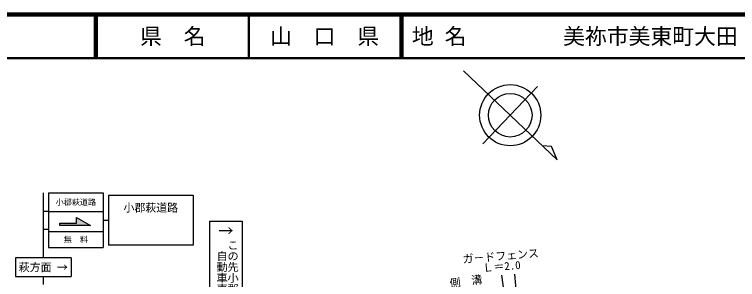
# Model space of a CAD drawing. Units: millimetres, scale not verified. Extents: x 40000 to 680000, y 20000 to 380000.
# Drawn here: x 279359 to 444968, y 319270 to 380000 of the extents above; entities that cross this region are included whole.
import ezdxf
from ezdxf.enums import TextEntityAlignment as Align

# ---------------------------------------------------------------- set-up
doc = ezdxf.new("R2010")
doc.units = ezdxf.units.MM
doc.header["$LTSCALE"] = 1000
for name, color, linetype, lineweight in [('M-BGD', 7, 'Continuous', 25), ('M-STR-STRC', 7, 'Continuous', 25), ('M-TTL', 2, 'Continuous', 140), ('M-TTL-LINE', 7, 'Continuous', 50)]:
    doc.layers.add(name, color=color, linetype=linetype, lineweight=lineweight)
doc.layers.add('M-TTL-TXT', color=7, linetype='Continuous')
doc.styles.add('@ＭＳ ゴシック', font='')
doc.styles.add('ＭＳ ゴシック', font='')
doc.styles.get('@ＭＳ ゴシック').set_extended_font_data('@MS Gothic')
doc.styles.get('ＭＳ ゴシック').set_extended_font_data('MS Gothic')

msp = doc.modelspace()

# ---------------------------------------------------------------- hatches: boundary and pattern name
at = {"layer": 'M-STR-STRC'}
msp.add_hatch(color=256, dxfattribs=at).paths.add_polyline_path([(296806, 331644), (289779, 331644), (289779, 332185), (293563, 332185), (293563, 333482)])

# ---------------------------------------------------------------- linework, layer by layer
at = {"layer": 'M-BGD'}
for p, q in [((394415, 294250), (390999, 320281)), ((396353, 294837), (393927, 320518))]:
    msp.add_line(p, q, dxfattribs=at)
for points in [[(382225, 367054), (403667, 346703), (402360, 349750), (400280, 349918)], [(392902, 356920), (399144, 363497), (386649, 350332)]]:
    msp.add_lwpolyline(points, dxfattribs=at)
for radius in [7000, 5000]:
    msp.add_circle((392902, 356920), radius, dxfattribs=at)
at = {"layer": 'M-STR-STRC'}
for p, q in [((285968, 339131), (285968, 324211)), ((287168, 339131), (299688, 339131)), ((287168, 339131), (287168, 326611)), ((299688, 339131), (299688, 326611)), ((300888, 338571), (320288, 338571)), ((300888, 338571), (300888, 327171)), ((320288, 338571), (320288, 327171)), ((285968, 334957), (287168, 334957)), ((287168, 334880), (299688, 334880)), ((293563, 332185), (293563, 333482)), ((293563, 333482), (296806, 331644)), ((289779, 332185), (293563, 332185)), ((289779, 331644), (289779, 332185)), ((296806, 331644), (289779, 331644)), ((299688, 332871), (300888, 332871)), ((324037, 332676), (331537, 332676)), ((324037, 332676), (324037, 303426)), ((331537, 332676), (331537, 303426)), ((285968, 330784), (287168, 330784)), ((287168, 330246), (299688, 330246)), ((287168, 326611), (299688, 326611)), ((320288, 327171), (300888, 327171)), ((292333, 324211), (279603, 324211)), ((279603, 324211), (279603, 319950)), ((292333, 324211), (292333, 319950)), ((279603, 319950), (292333, 319950)), ((285968, 319950), (285968, 318148))]:
    msp.add_line(p, q, dxfattribs=at)
at = {"layer": 'M-TTL'}
msp.add_line((680000, 380000), (40000, 380000), dxfattribs=at)
at = {"layer": 'M-TTL-LINE'}
for p, q in [((297750, 380000), (297750, 370000)), ((298250, 380000), (298250, 370000)), ((333000, 380000), (333000, 370000)), ((367750, 380000), (367750, 370000)), ((368250, 380000), (368250, 370000)), ((40000, 370000), (680000, 370000))]:
    msp.add_line(p, q, dxfattribs=at)

# ---------------------------------------------------------------- texts
at = {"layer": 'M-BGD', "style": 'ＭＳ ゴシック'}
for s, rotation, p in [('ガ－ドフェンス', 4.583, (390852, 323187)), ('側\u3000溝', 7.477, (382954, 317410))]:
    msp.add_text(s, height=1833, rotation=rotation, dxfattribs=at).set_placement(p, align=Align.BOTTOM_CENTER)
msp.add_text('Ｌ＝2.0', height=1833, rotation=4.583, dxfattribs=at).set_placement((390852, 323187), align=Align.TOP_CENTER)
at = {"layer": 'M-STR-STRC', "style": 'ＭＳ ゴシック'}
for s, height, p in [('小郡萩道路', 1320, (293428, 337005)), ('小郡萩道路', 1833, (310588, 335721)), ('→', 2566, (327787, 330426)), ('無\u3000料', 1320, (293428, 328428)), ('萩方面 →', 1833, (285968, 322080))]:
    msp.add_text(s, height=height, dxfattribs=at).set_placement(p, align=Align.MIDDLE_CENTER)
at = {"layer": 'M-STR-STRC', "style": '@ＭＳ ゴシック'}
for s, p in [('この先小郡萩道路は', (330287, 328426)), ('\u3000自動車専用道路です', (327787, 328426))]:
    msp.add_text(s, height=1833, rotation=270, dxfattribs=at).set_placement(p, align=Align.TOP_LEFT)
at = {"layer": 'M-TTL-TXT', "style": 'ＭＳ ゴシック'}
for s, p in [('県\u3000名', (315625, 375000)), ('山\u3000口\u3000県', (350375, 375000))]:
    msp.add_text(s, height=3666, dxfattribs=at).set_placement(p, align=Align.MIDDLE_CENTER)
for s, p in [('地 名', (370380, 375000)), ('美祢市美東町大田', (405024, 375000))]:
    msp.add_text(s, height=3666, dxfattribs=at).set_placement(p, align=Align.MIDDLE_LEFT)

doc.saveas('drawing.dxf')
